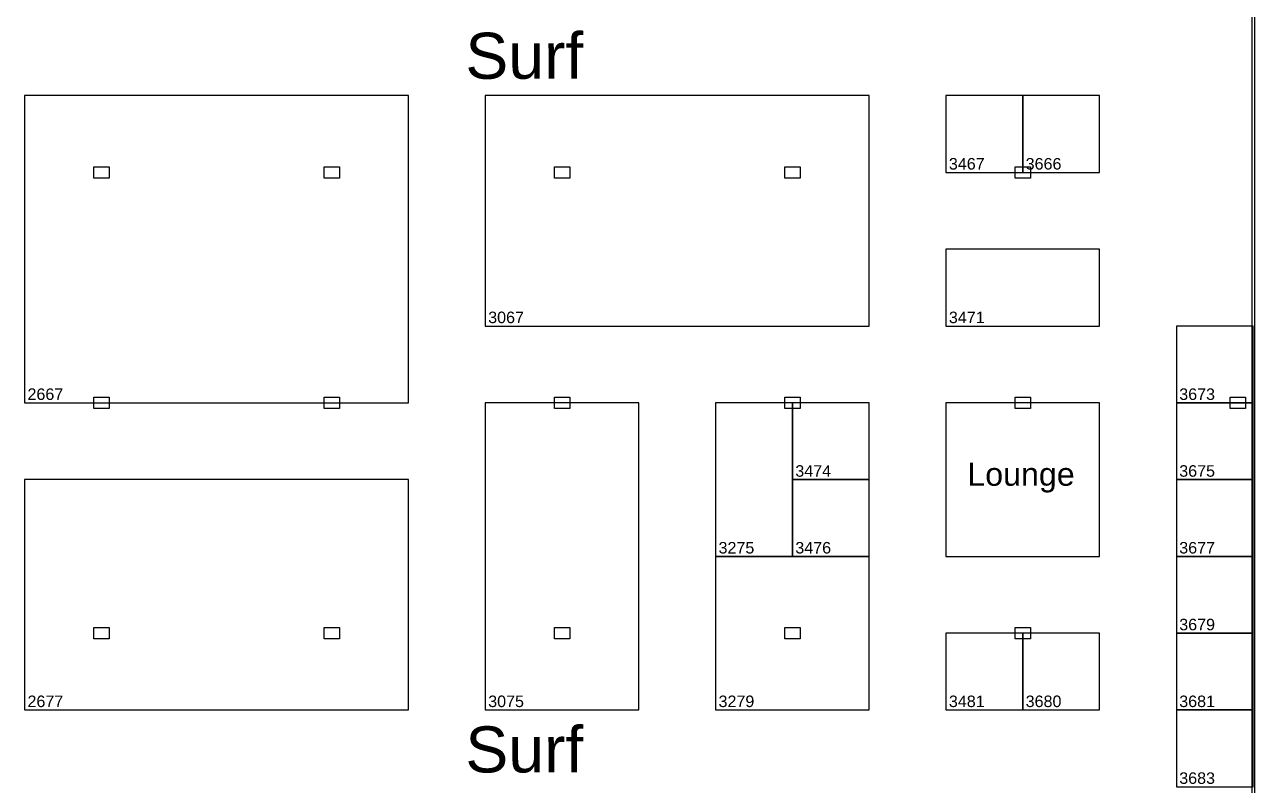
# Model space of a CAD drawing. Extents: x -2543 to 6312, y -522 to 14878.
# Drawn here: x 4320 to 6242, y 962 to 2151 of the extents above; entities that cross this region are included whole.
import ezdxf

# ---------------------------------------------------------------- set-up
doc = ezdxf.new("R2010")
doc.units = 0
doc.header["$LTSCALE"] = 5000
for name, color, linetype in [('BoothNumber', 7, 'Continuous'), ('BoothOutLine', 7, 'Continuous'), ('DRAWINGLAYER', 7, 'Continuous'), ('show_xref', 7, 'Continuous')]:
    doc.layers.add(name, color=color, linetype=linetype)
doc.styles.add('Arial&EBMS', font='Arial', dxfattribs={"height": 1})
doc.styles.add('Arial&EBMS&B', font='Arial', dxfattribs={"height": 1})

# ---------------------------------------------------------------- blocks, each defined once
blk = doc.blocks.new('FACILITY_X0000198')
at = {"layer": 'show_xref', "color": 0}
for p, q in [((6238, 5543), (6238, -240)), ((6242, 5543), (6242, -240)), ((4428, 1911), (4428, 1929)), ((4428, 1929), (4452, 1929)), ((4452, 1929), (4452, 1911)), ((4788, 1911), (4788, 1929)), ((4788, 1929), (4812, 1929)), ((4812, 1929), (4812, 1911)), ((5148, 1911), (5148, 1929)), ((5148, 1929), (5172, 1929)), ((5172, 1929), (5172, 1911)), ((5508, 1911), (5508, 1929)), ((5508, 1929), (5532, 1929)), ((5532, 1929), (5532, 1911)), ((5868, 1911), (5868, 1929)), ((5868, 1929), (5892, 1929)), ((5892, 1929), (5892, 1911)), ((4452, 1911), (4428, 1911)), ((4452, 1911), (4452, 1911)), ((4812, 1911), (4788, 1911)), ((4812, 1911), (4812, 1911)), ((5172, 1911), (5148, 1911)), ((5172, 1911), (5172, 1911)), ((5532, 1911), (5508, 1911)), ((5532, 1911), (5532, 1911)), ((5892, 1911), (5868, 1911)), ((5892, 1911), (5892, 1911)), ((4428, 1551), (4428, 1569)), ((4428, 1569), (4452, 1569)), ((4452, 1569), (4452, 1551)), ((4788, 1551), (4788, 1569)), ((4788, 1569), (4812, 1569)), ((4812, 1569), (4812, 1551)), ((5148, 1551), (5148, 1569)), ((5148, 1569), (5172, 1569)), ((5172, 1569), (5172, 1551)), ((5508, 1551), (5508, 1569)), ((5508, 1569), (5532, 1569)), ((5532, 1569), (5532, 1551)), ((5868, 1551), (5868, 1569)), ((5868, 1569), (5892, 1569)), ((5892, 1569), (5892, 1551)), ((6204, 1551), (6204, 1569)), ((6204, 1569), (6228, 1569)), ((6228, 1569), (6228, 1551)), ((4452, 1551), (4428, 1551)), ((4452, 1551), (4452, 1551)), ((4812, 1551), (4788, 1551)), ((4812, 1551), (4812, 1551)), ((5172, 1551), (5148, 1551)), ((5172, 1551), (5172, 1551)), ((5532, 1551), (5508, 1551)), ((5532, 1551), (5532, 1551)), ((5892, 1551), (5868, 1551)), ((5892, 1551), (5892, 1551)), ((6228, 1551), (6204, 1551)), ((6228, 1551), (6228, 1551)), ((4428, 1191), (4428, 1209)), ((4428, 1209), (4452, 1209)), ((4452, 1209), (4452, 1191)), ((4788, 1191), (4788, 1209)), ((4788, 1209), (4812, 1209)), ((4812, 1209), (4812, 1191)), ((5148, 1191), (5148, 1209)), ((5148, 1209), (5172, 1209)), ((5172, 1209), (5172, 1191)), ((5508, 1191), (5508, 1209)), ((5508, 1209), (5532, 1209)), ((5532, 1209), (5532, 1191)), ((5868, 1191), (5868, 1209)), ((5868, 1209), (5892, 1209)), ((5892, 1209), (5892, 1191)), ((4452, 1191), (4428, 1191)), ((4452, 1191), (4452, 1191)), ((4812, 1191), (4788, 1191)), ((4812, 1191), (4812, 1191)), ((5172, 1191), (5148, 1191)), ((5172, 1191), (5172, 1191)), ((5532, 1191), (5508, 1191)), ((5532, 1191), (5532, 1191)), ((5892, 1191), (5868, 1191)), ((5892, 1191), (5892, 1191))]:
    blk.add_line(p, q, dxfattribs=at)

msp = doc.modelspace()

# ---------------------------------------------------------------- linework, layer by layer
at = {"layer": 'BoothOutLine'}
for points in [[(4320, 2040), (4320, 1560), (4920, 1560), (4920, 2040), (4320, 2040)], [(5040, 2040), (5040, 1680), (5640, 1680), (5640, 2040), (5040, 2040)], [(5760, 2040), (5760, 1920), (5880, 1920), (5880, 2040), (5760, 2040)], [(5880, 2040), (5880, 1920), (6000, 1920), (6000, 2040), (5880, 2040)], [(5760, 1800), (5760, 1680), (6000, 1680), (6000, 1800), (5760, 1800)], [(6120, 1680), (6120, 1560), (6240, 1560), (6240, 1680), (6120, 1680)], [(5040, 1560), (5040, 1080), (5280, 1080), (5280, 1560), (5040, 1560)], [(5400, 1560), (5400, 1320), (5520, 1320), (5520, 1560), (5400, 1560)], [(5520, 1560), (5520, 1440), (5640, 1440), (5640, 1560), (5520, 1560)], [(6120, 1560), (6120, 1440), (6240, 1440), (6240, 1560), (6120, 1560)], [(4320, 1440), (4320, 1080), (4920, 1080), (4920, 1440), (4320, 1440)], [(5520, 1440), (5520, 1320), (5640, 1320), (5640, 1440), (5520, 1440)], [(6120, 1440), (6120, 1320), (6240, 1320), (6240, 1440), (6120, 1440)], [(5400, 1320), (5400, 1080), (5640, 1080), (5640, 1320), (5400, 1320)], [(6120, 1320), (6120, 1200), (6240, 1200), (6240, 1320), (6120, 1320)], [(5760, 1200), (5760, 1080), (5880, 1080), (5880, 1200), (5760, 1200)], [(5880, 1200), (5880, 1080), (6000, 1080), (6000, 1200), (5880, 1200)], [(6120, 1200), (6120, 1080), (6240, 1080), (6240, 1200), (6120, 1200)], [(6120, 1080), (6120, 960), (6240, 960), (6240, 1080), (6120, 1080)]]:
    msp.add_lwpolyline(points, close=True, dxfattribs=at)
at = {"layer": 'DRAWINGLAYER'}
msp.add_lwpolyline([(5760, 1560), (5760, 1320), (6000, 1320), (6000, 1560)], close=True, dxfattribs=at)

# ---------------------------------------------------------------- block references
msp.add_blockref('FACILITY_X0000198', (0, 0))

# ---------------------------------------------------------------- texts
at = {"layer": 'BoothNumber', "style": 'Arial&EBMS'}
for s, p in [('3467', (5764.5, 1924.5)), ('3666', (5884.5, 1924.5)), ('3067', (5044.5, 1684.5)), ('3471', (5764.5, 1684.5)), ('2667', (4324.5, 1564.5)), ('3673', (6124.5, 1564.5)), ('3474', (5524.5, 1444.5)), ('3675', (6124.5, 1444.5)), ('3275', (5404.5, 1324.5)), ('3476', (5524.5, 1324.5)), ('3677', (6124.5, 1324.5)), ('3679', (6124.5, 1204.5)), ('2677', (4324.5, 1084.5)), ('3075', (5044.5, 1084.5)), ('3279', (5404.5, 1084.5)), ('3481', (5764.5, 1084.5)), ('3680', (5884.5, 1084.5)), ('3681', (6124.5, 1084.5)), ('3683', (6124.5, 964.5))]:
    msp.add_text(s, height=18, dxfattribs=at).set_placement(p)
at = {"layer": 'DRAWINGLAYER', "color": 5, "true_color": 0x0000ff, "style": 'Arial&EBMS&B'}
for p in [(5008.850345, 2066.346096), (5008.850345, 982.348987)]:
    msp.add_text('Surf', height=72, dxfattribs=at).set_placement(p)
at = {"layer": 'DRAWINGLAYER', "color": 178, "true_color": 0x000000, "style": 'Arial&EBMS&B'}
msp.add_text('Lounge', height=36, dxfattribs=at).set_placement((5793.351553, 1430.400047))

doc.saveas('drawing.dxf')
